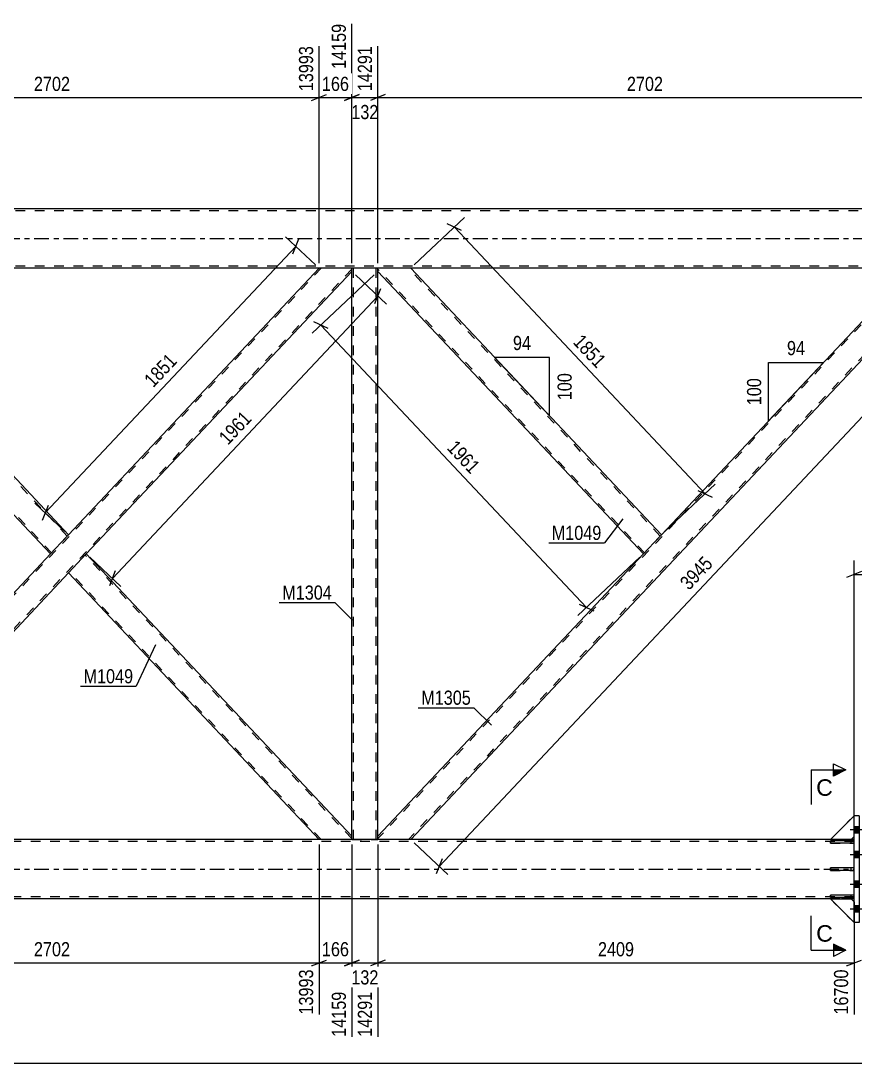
# Model space of a CAD drawing. Header units: millimetres. Extents: x -55 to 786, y -436 to 158.
# Drawn here: x 497.9 to 666.8, y -166.9 to 44.1 of the extents above; entities that cross this region are included whole.
import ezdxf

# ---------------------------------------------------------------- set-up
doc = ezdxf.new("R2010")
doc.units = ezdxf.units.MM
doc.linetypes.add('DXK_LINE_DOT2', pattern=[3.9198, 1.9599, -1.9599])
doc.linetypes.add('DXK_LINE_DOT3', pattern=[5.9187, 2.979, -0.9799, 0.9799, -0.9799])
doc.styles.add('Arial', font='ARIAL.TTF', dxfattribs={"height": 0.2})
doc.styles.add('Arial Narrow', font='ARIALN.TTF', dxfattribs={"height": 0.2})

# ---------------------------------------------------------------- blocks, each defined once
blk = doc.blocks.new('Part-761543994-4694 - 4531')
at = {"color": 7, "linetype": 'DXK_LINE_DOT2'}
for p, q in [((666.54, -121.86), (661.74, -121.86)), ((661.74, -121.86), (661.74, -122.34)), ((665.94, -122.34), (665.94, -121.86)), ((666.54, -122.34), (666.54, -121.86)), ((661.74, -122.34), (666.54, -122.34))]:
    blk.add_line(p, q, dxfattribs=at)
blk = doc.blocks.new('Part-761543994-4686 - 4531')
at = {"color": 7, "linetype": 'DXK_LINE_DOT2'}
for p, q in [((666.54, -116.8), (661.74, -121.6)), ((666.54, -121), (666.54, -116.8)), ((661.74, -121.6), (665.94, -121.6)), ((665.94, -121.6), (666.54, -121))]:
    blk.add_line(p, q, dxfattribs=at)
blk = doc.blocks.new('Bolt-761543994-4563 - 4531')
at = {"linetype": 'Continuous'}
for points in [[(666.54, -118.94), (666.54, -120.26), (667.54, -120.26), (667.54, -118.94)], [(666.54, -118.94), (666.54, -120.26), (667.54, -120.26), (667.54, -118.94)], [(666.54, -118.94), (666.54, -120.26), (667.54, -120.26), (667.54, -118.94)], [(666.54, -123.94), (666.54, -125.26), (667.54, -125.26), (667.54, -123.94)], [(666.54, -123.94), (666.54, -125.26), (667.54, -125.26), (667.54, -123.94)], [(666.54, -129.94), (666.54, -131.26), (667.54, -131.26), (667.54, -129.94)], [(666.54, -129.94), (666.54, -131.26), (667.54, -131.26), (667.54, -129.94)], [(666.54, -134.94), (666.54, -136.26), (667.54, -136.26), (667.54, -134.94)], [(666.54, -134.94), (666.54, -136.26), (667.54, -136.26), (667.54, -134.94)], [(666.54, -134.94), (666.54, -136.26), (667.54, -136.26), (667.54, -134.94)]]:
    blk.add_hatch(color=1, dxfattribs=at).paths.add_polyline_path(points)
at = {"color": 1, "linetype": 'Continuous'}
for p, q in [((665.78, -119.6), (670.54, -119.6)), ((665.78, -119.6), (670.54, -119.6)), ((665.78, -119.6), (670.54, -119.6)), ((666.54, -118.94), (667.54, -118.94)), ((666.54, -118.94), (667.54, -118.94)), ((666.54, -118.94), (667.54, -118.94)), ((666.54, -120.26), (667.54, -120.26)), ((666.54, -120.26), (667.54, -120.26)), ((666.54, -120.26), (667.54, -120.26)), ((666.54, -123.94), (667.54, -123.94)), ((666.54, -123.94), (667.54, -123.94)), ((665.78, -124.6), (670.54, -124.6)), ((665.78, -124.6), (670.54, -124.6)), ((666.54, -125.26), (667.54, -125.26)), ((666.54, -125.26), (667.54, -125.26)), ((665.78, -130.6), (670.54, -130.6)), ((665.78, -130.6), (670.54, -130.6)), ((666.54, -129.94), (667.54, -129.94)), ((666.54, -129.94), (667.54, -129.94)), ((666.54, -131.26), (667.54, -131.26)), ((666.54, -131.26), (667.54, -131.26)), ((666.54, -134.94), (667.54, -134.94)), ((666.54, -134.94), (667.54, -134.94)), ((666.54, -134.94), (667.54, -134.94)), ((665.78, -135.6), (670.54, -135.6)), ((665.78, -135.6), (670.54, -135.6)), ((665.78, -135.6), (670.54, -135.6)), ((666.54, -136.26), (667.54, -136.26)), ((666.54, -136.26), (667.54, -136.26)), ((666.54, -136.26), (667.54, -136.26))]:
    blk.add_line(p, q, dxfattribs=at)
blk = doc.blocks.new('Part-761543994-4683 - 4531')
at = {"color": 2, "linetype": 'Continuous'}
for p, q in [((666.54, -116.8), (661.74, -121.6)), ((665.94, -121.6), (661.74, -121.6)), ((666.54, -121), (665.94, -121.6))]:
    blk.add_line(p, q, dxfattribs=at)
at = {"color": 7, "linetype": 'DXK_LINE_DOT2'}
for p, q in [((666.54, -121), (666.54, -116.8)), ((666.54, -116.8), (666.54, -116.8)), ((666.54, -116.8), (666.54, -116.8)), ((666.54, -121), (666.54, -121)), ((666.54, -121), (666.54, -121))]:
    blk.add_line(p, q, dxfattribs=at)
blk = doc.blocks.new('Part-761543994-4674 - 4531')
at = {"color": 7, "linetype": 'DXK_LINE_DOT2'}
for p, q in [((706.54, 5.6), (44.9, 5.6)), ((706.54, -5.6), (44.9, -5.6))]:
    blk.add_line(p, q, dxfattribs=at)
at = {"color": 2, "linetype": 'Continuous'}
for p, q in [((681.04, 6), (454.04, 6)), ((706.54, -6), (205.14, -6))]:
    blk.add_line(p, q, dxfattribs=at)
at = {"color": 7, "linetype": 'DXK_LINE_DOT3'}
blk.add_line((44.9, 0), (706.54, 0), dxfattribs=at)
blk = doc.blocks.new('Part-761543994-4689 - 4531')
at = {"color": 2, "linetype": 'Continuous'}
for p, q in [((661.74, -133.6), (665.94, -133.6)), ((666.54, -138.4), (661.74, -133.6)), ((665.94, -133.6), (666.54, -134.2))]:
    blk.add_line(p, q, dxfattribs=at)
at = {"color": 7, "linetype": 'DXK_LINE_DOT2'}
for p, q in [((666.54, -134.2), (666.54, -134.2)), ((666.54, -134.2), (666.54, -138.4)), ((666.54, -138.4), (666.54, -138.4))]:
    blk.add_line(p, q, dxfattribs=at)
blk = doc.blocks.new('Part-761543994-4669 - 4531')
at = {"color": 7, "linetype": 'DXK_LINE_DOT2'}
for p, q in [((666.54, -122), (44.9, -122)), ((666.54, -121.6), (89.94, -121.6)), ((666.54, -133.6), (666.54, -121.6)), ((666.54, -133.2), (44.9, -133.2)), ((665.94, -133.6), (661.74, -133.6))]:
    blk.add_line(p, q, dxfattribs=at)
at = {"color": 2, "linetype": 'Continuous'}
for p, q in [((666.54, -121.6), (454.04, -121.6)), ((661.74, -133.6), (44.9, -133.6)), ((666.54, -133.6), (665.94, -133.6))]:
    blk.add_line(p, q, dxfattribs=at)
at = {"color": 7, "linetype": 'DXK_LINE_DOT3'}
blk.add_line((44.9, -127.6), (666.54, -127.6), dxfattribs=at)
blk = doc.blocks.new('Part-761543994-4692 - 4531')
at = {"color": 7, "linetype": 'DXK_LINE_DOT2'}
for p, q in [((661.74, -133.6), (665.94, -133.6)), ((666.54, -138.4), (661.74, -133.6)), ((665.94, -133.6), (666.54, -134.2)), ((666.54, -134.2), (666.54, -138.4))]:
    blk.add_line(p, q, dxfattribs=at)
blk = doc.blocks.new('Part-761543994-4693 - 4531')
at = {"color": 7, "linetype": 'DXK_LINE_DOT2'}
for p, q in [((666.54, -132.86), (661.74, -132.86)), ((661.74, -132.86), (661.74, -133.34)), ((665.94, -133.34), (665.94, -132.86)), ((666.54, -133.34), (666.54, -132.86)), ((661.74, -133.34), (666.54, -133.34))]:
    blk.add_line(p, q, dxfattribs=at)
blk = doc.blocks.new('Part-761543994-4717 - 4531')
at = {"color": 2, "linetype": 'Continuous'}
for p, q in [((511.17, -63.8), (507.54, -67.65)), ((564.9, -120.94), (511.17, -63.8)), ((558.27, -121.6), (507.54, -67.65)), ((564.9, -121.6), (564.9, -120.94))]:
    blk.add_line(p, q, dxfattribs=at)
at = {"color": 7, "linetype": 'DXK_LINE_DOT2'}
for p, q in [((564.9, -121.41), (510.95, -64.03)), ((507.76, -67.42), (507.78, -67.4)), ((558.71, -121.6), (507.76, -67.42)), ((564.9, -121.6), (558.27, -121.6))]:
    blk.add_line(p, q, dxfattribs=at)
blk = doc.blocks.new('Part-761543994-4752 - 4531')
at = {"color": 7, "linetype": 'DXK_LINE_DOT2'}
for p, q in [((570.18, -6), (564.9, -6)), ((564.9, -6.66), (564.9, -6)), ((565.22, -121.6), (565.22, -6)), ((569.86, -121.6), (569.86, -6)), ((570.18, -6.66), (570.18, -6)), ((564.9, -121.6), (564.9, -120.94)), ((564.9, -121.6), (570.18, -121.6)), ((570.18, -121.6), (570.18, -120.94))]:
    blk.add_line(p, q, dxfattribs=at)
at = {"color": 2, "linetype": 'Continuous'}
for p, q in [((564.9, -120.94), (564.9, -6.66)), ((570.18, -120.94), (570.18, -6.66))]:
    blk.add_line(p, q, dxfattribs=at)
blk = doc.blocks.new('Part-761543994-4892 - 4531')
at = {"color": 2, "linetype": 'Continuous'}
for p, q in [((661.74, -122.34), (661.74, -121.86)), ((666.54, -121.86), (661.74, -121.86)), ((666.54, -122.34), (666.54, -121.86)), ((666.54, -122.34), (661.74, -122.34))]:
    blk.add_line(p, q, dxfattribs=at)
at = {"color": 7, "linetype": 'DXK_LINE_DOT2'}
for p, q in [((665.94, -122.34), (665.94, -121.86)), ((666.54, -121.86), (666.54, -121.86)), ((666.54, -121.86), (666.54, -121.86)), ((666.54, -122.34), (666.54, -122.34)), ((666.54, -122.34), (666.54, -122.34))]:
    blk.add_line(p, q, dxfattribs=at)
blk = doc.blocks.new('Part-761543994-4777 - 4531')
at = {"color": 2, "linetype": 'Continuous'}
for p, q in [((570.18, -6.66), (570.18, -6)), ((627.54, -59.95), (576.81, -6)), ((623.92, -63.8), (570.18, -6.66)), ((627.1, -60.41), (623.92, -63.8)), ((627.54, -59.95), (627.1, -60.41))]:
    blk.add_line(p, q, dxfattribs=at)
at = {"color": 7, "linetype": 'DXK_LINE_DOT2'}
for p, q in [((576.81, -6), (570.18, -6)), ((624.14, -63.57), (570.18, -6.19)), ((627.32, -60.18), (576.37, -6)), ((627.51, -59.98), (627.1, -60.41)), ((624.14, -63.57), (624.15, -63.55))]:
    blk.add_line(p, q, dxfattribs=at)
blk = doc.blocks.new('Part-761543994-4792 - 4531')
at = {"color": 7, "linetype": 'DXK_LINE_DOT2'}
for p, q in [((678.71, -6), (570.18, -121.41)), ((684.9, -6.19), (576.37, -121.6)), ((684.9, -6), (678.27, -6)), ((627.54, -59.95), (623.92, -63.8)), ((576.81, -121.6), (570.18, -121.6))]:
    blk.add_line(p, q, dxfattribs=at)
at = {"color": 2, "linetype": 'Continuous'}
for p, q in [((678.27, -6), (627.54, -59.95)), ((684.9, -6.66), (684.9, -6)), ((684.9, -6.66), (576.81, -121.6)), ((570.18, -120.94), (623.92, -63.8)), ((570.18, -121.6), (570.18, -120.94))]:
    blk.add_line(p, q, dxfattribs=at)
blk = doc.blocks.new('Part-761543994-4797 - 4531')
at = {"color": 2, "linetype": 'Continuous'}
for p, q in [((450.18, -6.66), (450.18, -6)), ((507.54, -59.95), (456.81, -6)), ((503.92, -63.8), (450.18, -6.66)), ((507.1, -60.41), (503.92, -63.8)), ((507.54, -59.95), (507.1, -60.41))]:
    blk.add_line(p, q, dxfattribs=at)
at = {"color": 7, "linetype": 'DXK_LINE_DOT2'}
for p, q in [((456.81, -6), (450.18, -6)), ((504.14, -63.57), (450.18, -6.19)), ((507.32, -60.18), (456.37, -6)), ((507.51, -59.98), (507.1, -60.41)), ((504.14, -63.57), (504.15, -63.55))]:
    blk.add_line(p, q, dxfattribs=at)
blk = doc.blocks.new('Part-761543994-4802 - 4531')
at = {"color": 7, "linetype": 'DXK_LINE_DOT2'}
for p, q in [((558.71, -6), (450.18, -121.41)), ((564.9, -6.19), (456.37, -121.6)), ((564.9, -6), (558.27, -6)), ((507.54, -59.95), (503.92, -63.8)), ((511.17, -63.8), (507.54, -67.65)), ((451.01, -120.06), (450.18, -120.94)), ((450.18, -121.6), (450.18, -120.94)), ((456.81, -121.6), (450.18, -121.6))]:
    blk.add_line(p, q, dxfattribs=at)
at = {"color": 2, "linetype": 'Continuous'}
for p, q in [((558.27, -6), (507.54, -59.95)), ((564.9, -6.66), (564.9, -6)), ((564.9, -6.66), (511.17, -63.8)), ((503.92, -63.8), (451.01, -120.06)), ((507.54, -67.65), (456.81, -121.6))]:
    blk.add_line(p, q, dxfattribs=at)
blk = doc.blocks.new('Part-761543994-4894 - 4531')
at = {"color": 7, "linetype": 'DXK_LINE_DOT2'}
for p, q in [((666.54, -127.36), (661.74, -127.36)), ((661.74, -127.36), (661.74, -127.84)), ((661.74, -127.84), (666.54, -127.84)), ((665.94, -127.84), (665.94, -127.36)), ((666.54, -127.84), (666.54, -127.36))]:
    blk.add_line(p, q, dxfattribs=at)
blk = doc.blocks.new('Part-761543994-4860 - 4531')
at = {"color": 2, "linetype": 'Continuous'}
for p, q in [((666.54, -138.4), (666.54, -116.8)), ((667.54, -116.8), (666.54, -116.8)), ((667.54, -116.8), (667.54, -138.4)), ((667.54, -138.4), (666.54, -138.4))]:
    blk.add_line(p, q, dxfattribs=at)
blk = doc.blocks.new('Part-761543994-4891 - 4531')
at = {"color": 2, "linetype": 'Continuous'}
for p, q in [((661.74, -127.84), (661.74, -127.36)), ((666.54, -127.36), (661.74, -127.36)), ((666.54, -127.84), (661.74, -127.84)), ((666.54, -127.84), (666.54, -127.36))]:
    blk.add_line(p, q, dxfattribs=at)
at = {"color": 7, "linetype": 'DXK_LINE_DOT2'}
for p, q in [((665.94, -127.84), (665.94, -127.36)), ((666.54, -127.36), (666.54, -127.36)), ((666.54, -127.36), (666.54, -127.36)), ((666.54, -127.84), (666.54, -127.84)), ((666.54, -127.84), (666.54, -127.84))]:
    blk.add_line(p, q, dxfattribs=at)
blk = doc.blocks.new('Part-761543994-4893 - 4531')
at = {"color": 2, "linetype": 'Continuous'}
for p, q in [((661.74, -133.34), (661.74, -132.86)), ((666.54, -132.86), (661.74, -132.86)), ((666.54, -133.34), (666.54, -132.86)), ((666.54, -133.34), (661.74, -133.34))]:
    blk.add_line(p, q, dxfattribs=at)
at = {"color": 7, "linetype": 'DXK_LINE_DOT2'}
for p, q in [((665.94, -133.34), (665.94, -132.86)), ((666.54, -132.86), (666.54, -132.86)), ((666.54, -132.86), (666.54, -132.86)), ((666.54, -133.34), (666.54, -133.34)), ((666.54, -133.34), (666.54, -133.34))]:
    blk.add_line(p, q, dxfattribs=at)
blk = doc.blocks.new('StraightDimension-761543994-14163 - 4531')
at = {"color": 7, "linetype": 'Continuous'}
for p, q in [((558.27, -122.6), (558.27, -157.02)), ((564.9, -122.6), (564.9, -161.52)), ((556.77, -147.18), (559.77, -145.98)), ((558.27, -146.58), (564.9, -146.58)), ((566.4, -145.98), (563.4, -147.18))]:
    blk.add_line(p, q, dxfattribs=at)
at = {"color": 0}
blk.add_wipeout([(564.93, -145.83), (564.93, -141.63), (558.25, -141.63), (558.25, -145.83)], dxfattribs=at)
at = {"color": 0, "linetype": 'Continuous'}
blk.add_wipeout([(564.3, -151.78), (560.1, -151.78), (560.1, -162.12), (564.3, -162.12)], dxfattribs=at)
at = {"color": 3, "style": 'Arial Narrow'}
blk.add_text('166', height=2.863, dxfattribs=at).set_placement((558.85, -145.23))
at = {"color": 3, "linetype": 'Continuous', "style": 'Arial Narrow'}
blk.add_text('14159', height=2.863, rotation=90.0002, dxfattribs=at).set_placement((563.7, -161.52))
blk = doc.blocks.new('StraightDimension-761543994-9779 - 4531')
at = {"color": 7, "linetype": 'Continuous'}
for p, q in [((564.9, -5), (564.9, 43.47)), ((570.18, -5), (570.18, 38.97)), ((563.4, 27.93), (566.4, 29.13)), ((564.9, 28.53), (570.18, 28.53)), ((571.68, 29.13), (568.68, 27.93))]:
    blk.add_line(p, q, dxfattribs=at)
at = {"color": 0, "linetype": 'Continuous'}
blk.add_wipeout([(569.58, 39.57), (565.38, 39.57), (565.38, 29.23), (569.58, 29.23)], dxfattribs=at)
at = {"color": 0}
blk.add_wipeout([(570.88, 23.58), (570.88, 27.78), (564.2, 27.78), (564.2, 23.58)], dxfattribs=at)
at = {"color": 3, "linetype": 'Continuous', "style": 'Arial Narrow'}
blk.add_text('14291', height=2.863, rotation=90.0002, dxfattribs=at).set_placement((568.98, 29.83))
at = {"color": 3, "style": 'Arial Narrow'}
blk.add_text('132', height=2.863, dxfattribs=at).set_placement((564.8, 24.18))
blk = doc.blocks.new('StraightDimension-761543994-14586 - 4531')
at = {"color": 7, "linetype": 'Continuous'}
blk.add_line((-1, -166.85), (707.54, -166.85), dxfattribs=at)
blk = doc.blocks.new('StraightDimension-761543994-5090 - 4531')
at = {"color": 7, "linetype": 'Continuous'}
for p, q in [((565.63, -7.35), (571.92, -13.26)), ((569.58, -13.12), (570.77, -10.12)), ((516.44, -68.76), (570.17, -11.62)), ((511.89, -64.49), (518.19, -70.4)), ((517.03, -67.26), (515.85, -70.26))]:
    blk.add_line(p, q, dxfattribs=at)
at = {"color": 0}
blk.add_wipeout([(545.68, -36.58), (542.62, -33.7), (536.78, -39.9), (539.84, -42.78)], dxfattribs=at)
at = {"color": 3, "style": 'Arial Narrow'}
blk.add_text('1961', height=2.863, rotation=46.7591, dxfattribs=at).set_placement((539.82, -41.93))
blk = doc.blocks.new('StraightDimension-761543994-5023 - 4531')
at = {"color": 7, "linetype": 'Continuous'}
for p, q in [((685.63, -7.35), (692.43, -13.74)), ((582.58, -127.03), (690.68, -12.09)), ((690.09, -13.6), (691.27, -10.59)), ((577.54, -122.29), (584.33, -128.68)), ((583.18, -125.53), (581.99, -128.54))]:
    blk.add_line(p, q, dxfattribs=at)
at = {"color": 0}
blk.add_wipeout([(639, -65.95), (635.94, -63.07), (630.11, -69.27), (633.17, -72.15)], dxfattribs=at)
at = {"color": 3, "style": 'Arial Narrow'}
blk.add_text('3945', height=2.863, rotation=46.7591, dxfattribs=at).set_placement((633.14, -71.3))
blk = doc.blocks.new('StraightDimension-761543994-5119 - 4531')
at = {"color": 7, "linetype": 'Continuous'}
for p, q in [((577.54, -5.31), (587.73, 4.27)), ((587.12, 1.64), (584.19, 3)), ((585.65, 2.32), (636.39, -51.63)), ((628.27, -59.26), (638.46, -49.68)), ((634.92, -50.95), (637.85, -52.31))]:
    blk.add_line(p, q, dxfattribs=at)
at = {"color": 0}
blk.add_wipeout([(614.48, -27.24), (617.54, -24.37), (611.71, -18.16), (608.65, -21.04)], dxfattribs=at)
at = {"color": 3, "style": 'Arial Narrow'}
blk.add_text('1851', height=2.863, rotation=-46.7591, dxfattribs=at).set_placement((609.5, -21.07))
blk = doc.blocks.new('StraightDimension-761543994-5178 - 4531')
at = {"color": 7, "linetype": 'Continuous'}
for p, q in [((569.45, -7.35), (556.9, -19.15)), ((560.11, -18.19), (557.18, -16.83)), ((558.65, -17.51), (612.38, -74.65)), ((623.19, -64.49), (610.64, -76.29)), ((610.92, -73.96), (613.85, -75.33))]:
    blk.add_line(p, q, dxfattribs=at)
at = {"color": 0}
blk.add_wipeout([(588.98, -48.66), (592.04, -45.79), (586.21, -39.59), (583.15, -42.46)], dxfattribs=at)
at = {"color": 3, "style": 'Arial Narrow'}
blk.add_text('1961', height=2.863, rotation=-46.7591, dxfattribs=at).set_placement((583.99, -42.49))
blk = doc.blocks.new('StraightDimension-761543994-5826 - 4531')
at = {"color": 7, "linetype": 'Continuous'}
for p, q in [((557.55, -5.31), (551.49, 0.38)), ((502.83, -55.52), (553.56, -1.57)), ((552.97, -3.07), (554.15, -0.07)), ((506.81, -59.26), (500.75, -53.56)), ((503.42, -54.01), (502.24, -57.02))]:
    blk.add_line(p, q, dxfattribs=at)
at = {"color": 0}
blk.add_wipeout([(530.57, -24.93), (527.51, -22.05), (521.67, -28.25), (524.73, -31.13)], dxfattribs=at)
at = {"color": 3, "style": 'Arial Narrow'}
blk.add_text('1851', height=2.863, rotation=46.7591, dxfattribs=at).set_placement((524.71, -30.28))
blk = doc.blocks.new('StraightDimension-761543994-5846 - 4531')
at = {"color": 7, "linetype": 'Continuous'}
for p, q in [((706.54, -7), (706.54, -70.36)), ((666.54, -120.6), (666.54, -65.11)), ((668.04, -67.36), (665.04, -68.56)), ((705.04, -68.56), (708.04, -67.36)), ((666.54, -67.96), (706.54, -67.96))]:
    blk.add_line(p, q, dxfattribs=at)
at = {"color": 0}
blk.add_wipeout([(690.8, -67.21), (690.8, -63.01), (682.29, -63.01), (682.29, -67.21)], dxfattribs=at)
at = {"color": 3, "style": 'Arial Narrow'}
blk.add_text('1000', height=2.863, dxfattribs=at).set_placement((682.89, -66.61))
blk = doc.blocks.new('StraightDimension-761543994-9778 - 4531')
at = {"color": 7, "linetype": 'Continuous'}
for p, q in [((570.18, -5), (570.18, 38.97)), ((678.27, -5), (678.27, 38.97)), ((571.68, 29.13), (568.68, 27.93)), ((570.18, 28.53), (678.27, 28.53)), ((676.77, 27.93), (679.77, 29.13))]:
    blk.add_line(p, q, dxfattribs=at)
at = {"color": 0, "linetype": 'Continuous'}
blk.add_wipeout([(677.67, 39.57), (673.47, 39.57), (673.47, 29.23), (677.67, 29.23)], dxfattribs=at)
at = {"color": 0}
blk.add_wipeout([(628.48, 29.28), (628.48, 33.48), (619.97, 33.48), (619.97, 29.28)], dxfattribs=at)
at = {"color": 3, "linetype": 'Continuous', "style": 'Arial Narrow'}
blk.add_text('16993', height=2.863, rotation=90.0002, dxfattribs=at).set_placement((677.07, 29.83))
at = {"color": 3, "style": 'Arial Narrow'}
blk.add_text('2702', height=2.863, dxfattribs=at).set_placement((620.57, 29.88))
blk = doc.blocks.new('StraightDimension-761543994-9780 - 4531')
at = {"color": 7, "linetype": 'Continuous'}
for p, q in [((564.9, -5), (564.9, 43.47)), ((558.27, -5), (558.27, 38.97)), ((556.77, 27.93), (559.77, 29.13)), ((558.27, 28.53), (564.9, 28.53)), ((566.4, 29.13), (563.4, 27.93))]:
    blk.add_line(p, q, dxfattribs=at)
at = {"color": 0}
blk.add_wipeout([(564.93, 29.28), (564.93, 33.48), (558.25, 33.48), (558.25, 29.28)], dxfattribs=at)
at = {"color": 0, "linetype": 'Continuous'}
blk.add_wipeout([(564.3, 44.07), (560.1, 44.07), (560.1, 33.73), (564.3, 33.73)], dxfattribs=at)
at = {"color": 3, "linetype": 'Continuous', "style": 'Arial Narrow'}
blk.add_text('14159', height=2.863, rotation=90.0002, dxfattribs=at).set_placement((563.7, 34.33))
at = {"color": 3, "style": 'Arial Narrow'}
blk.add_text('166', height=2.863, dxfattribs=at).set_placement((558.85, 29.88))
blk = doc.blocks.new('StraightDimension-761543994-9781 - 4531')
at = {"color": 7, "linetype": 'Continuous'}
for p, q in [((450.18, -5), (450.18, 38.97)), ((558.27, -5), (558.27, 38.97)), ((451.68, 29.13), (448.68, 27.93)), ((450.18, 28.53), (558.27, 28.53)), ((556.77, 27.93), (559.77, 29.13))]:
    blk.add_line(p, q, dxfattribs=at)
at = {"color": 0, "linetype": 'Continuous'}
blk.add_wipeout([(557.67, 39.57), (553.47, 39.57), (553.47, 29.23), (557.67, 29.23)], dxfattribs=at)
at = {"color": 0}
blk.add_wipeout([(508.48, 29.28), (508.48, 33.48), (499.97, 33.48), (499.97, 29.28)], dxfattribs=at)
at = {"color": 3, "linetype": 'Continuous', "style": 'Arial Narrow'}
blk.add_text('13993', height=2.863, rotation=90.0002, dxfattribs=at).set_placement((557.07, 29.83))
at = {"color": 3, "style": 'Arial Narrow'}
blk.add_text('2702', height=2.863, dxfattribs=at).set_placement((500.57, 29.88))
blk = doc.blocks.new('StraightDimension-761543994-14161 - 4531')
at = {"color": 7, "linetype": 'Continuous'}
for p, q in [((570.18, -122.6), (570.18, -161.52)), ((666.54, -134.6), (666.54, -157.02)), ((571.68, -145.98), (568.68, -147.18)), ((570.18, -146.58), (666.54, -146.58)), ((665.04, -147.18), (668.04, -145.98))]:
    blk.add_line(p, q, dxfattribs=at)
at = {"color": 0}
blk.add_wipeout([(622.62, -145.83), (622.62, -141.63), (614.11, -141.63), (614.11, -145.83)], dxfattribs=at)
at = {"color": 0, "linetype": 'Continuous'}
blk.add_wipeout([(665.94, -147.28), (661.74, -147.28), (661.74, -157.62), (665.94, -157.62)], dxfattribs=at)
at = {"color": 3, "style": 'Arial Narrow'}
blk.add_text('2409', height=2.863, dxfattribs=at).set_placement((614.71, -145.23))
at = {"color": 3, "linetype": 'Continuous', "style": 'Arial Narrow'}
blk.add_text('16700', height=2.863, rotation=90.0002, dxfattribs=at).set_placement((665.34, -157.02))
blk = doc.blocks.new('StraightDimension-761543994-14162 - 4531')
at = {"color": 7, "linetype": 'Continuous'}
for p, q in [((564.9, -122.6), (564.9, -161.52)), ((570.18, -122.6), (570.18, -161.52)), ((563.4, -147.18), (566.4, -145.98)), ((564.9, -146.58), (570.18, -146.58)), ((571.68, -145.98), (568.68, -147.18))]:
    blk.add_line(p, q, dxfattribs=at)
at = {"color": 0}
blk.add_wipeout([(570.88, -151.53), (570.88, -147.33), (564.2, -147.33), (564.2, -151.53)], dxfattribs=at)
at = {"color": 0, "linetype": 'Continuous'}
blk.add_wipeout([(569.58, -151.78), (565.38, -151.78), (565.38, -162.12), (569.58, -162.12)], dxfattribs=at)
at = {"color": 3, "style": 'Arial Narrow'}
blk.add_text('132', height=2.863, dxfattribs=at).set_placement((564.8, -150.93))
at = {"color": 3, "linetype": 'Continuous', "style": 'Arial Narrow'}
blk.add_text('14291', height=2.863, rotation=90.0002, dxfattribs=at).set_placement((568.98, -161.52))
blk = doc.blocks.new('StraightDimension-761543994-14164 - 4531')
at = {"color": 7, "linetype": 'Continuous'}
for p, q in [((450.18, -122.6), (450.18, -161.52)), ((558.27, -122.6), (558.27, -157.02)), ((451.68, -145.98), (448.68, -147.18)), ((450.18, -146.58), (558.27, -146.58)), ((556.77, -147.18), (559.77, -145.98))]:
    blk.add_line(p, q, dxfattribs=at)
at = {"color": 0}
blk.add_wipeout([(508.48, -145.83), (508.48, -141.63), (499.97, -141.63), (499.97, -145.83)], dxfattribs=at)
at = {"color": 0, "linetype": 'Continuous'}
blk.add_wipeout([(557.67, -147.28), (553.47, -147.28), (553.47, -157.62), (557.67, -157.62)], dxfattribs=at)
at = {"color": 3, "style": 'Arial Narrow'}
blk.add_text('2702', height=2.863, dxfattribs=at).set_placement((500.57, -145.23))
at = {"color": 3, "linetype": 'Continuous', "style": 'Arial Narrow'}
blk.add_text('13993', height=2.863, rotation=90.0002, dxfattribs=at).set_placement((557.07, -157.02))
blk = doc.blocks.new('AngleDimension-761543994-14530 - 4531')
at = {"color": 7, "linetype": 'Continuous'}
for p, q in [((649.24, -25.08), (660.33, -25.08)), ((649.24, -36.88), (660.33, -25.08)), ((649.24, -36.88), (649.24, -25.08)), ((651.73, -34.23), (660.33, -25.08))]:
    blk.add_line(p, q, dxfattribs=at)
at = {"color": 0}
for points in [[(657.21, -24.18), (657.21, -19.98), (652.36, -19.98), (652.36, -24.18)], [(648.34, -27.64), (644.14, -27.64), (644.14, -34.32), (648.34, -34.32)]]:
    blk.add_wipeout(points, dxfattribs=at)
at = {"color": 3, "style": 'Arial Narrow'}
blk.add_text('94', height=2.863, dxfattribs=at).set_placement((652.96, -23.58))
blk.add_text('100', height=2.863, rotation=90.0002, dxfattribs=at).set_placement((647.74, -33.72))
blk = doc.blocks.new('AngleDimension-761543994-14560 - 4531')
at = {"color": 7, "linetype": 'Continuous'}
for p, q in [((599.5, -30.13), (593.79, -24.05)), ((604.89, -24.05), (593.79, -24.05)), ((604.89, -35.86), (593.79, -24.05)), ((604.89, -35.86), (604.89, -24.05))]:
    blk.add_line(p, q, dxfattribs=at)
at = {"color": 0}
for points in [[(601.76, -23.15), (601.76, -18.95), (596.91, -18.95), (596.91, -23.15)], [(609.99, -26.61), (605.79, -26.61), (605.79, -33.3), (609.99, -33.3)]]:
    blk.add_wipeout(points, dxfattribs=at)
at = {"color": 3, "style": 'Arial Narrow'}
blk.add_text('94', height=2.863, dxfattribs=at).set_placement((597.51, -22.55))
blk.add_text('100', height=2.863, rotation=90.0002, dxfattribs=at).set_placement((609.39, -32.7))
blk = doc.blocks.new('Mark-761543994-4773 - 4531')
at = {"color": 0}
blk.add_wipeout([(615.41, -60.98), (615.41, -57.98), (605.36, -57.98), (605.36, -60.98)], dxfattribs=at)
blk.add_wipeout([(615.41, -60.98), (615.41, -57.98), (605.36, -57.98), (605.36, -60.98)], dxfattribs=at)
at = {"color": 30, "linetype": 'Continuous'}
for p in [(619.77, -56.73), (604.76, -61.58)]:
    blk.add_line(p, (616.01, -61.58), dxfattribs=at)
at = {"color": 3, "style": 'Arial Narrow'}
blk.add_text('M1049', height=2.863, dxfattribs=at).set_placement((605.36, -60.98))
blk = doc.blocks.new('Mark-761543994-4713 - 4531')
at = {"color": 0}
blk.add_wipeout([(520.66, -89.99), (520.66, -86.99), (510.61, -86.99), (510.61, -89.99)], dxfattribs=at)
blk.add_wipeout([(520.66, -89.99), (520.66, -86.99), (510.61, -86.99), (510.61, -89.99)], dxfattribs=at)
at = {"color": 30, "linetype": 'Continuous'}
for p in [(525.14, -82.22), (510.01, -90.59)]:
    blk.add_line(p, (521.26, -90.59), dxfattribs=at)
at = {"color": 3, "style": 'Arial Narrow'}
blk.add_text('M1049', height=2.863, dxfattribs=at).set_placement((510.61, -89.99))
blk = doc.blocks.new('Mark-761543994-4748 - 4531')
at = {"color": 0}
blk.add_wipeout([(560.87, -73.06), (560.87, -70.06), (550.82, -70.06), (550.82, -73.06)], dxfattribs=at)
blk.add_wipeout([(560.87, -73.06), (560.87, -70.06), (550.82, -70.06), (550.82, -73.06)], dxfattribs=at)
at = {"color": 30, "linetype": 'Continuous'}
for p in [(550.22, -73.66), (565.01, -77.19)]:
    blk.add_line(p, (561.47, -73.66), dxfattribs=at)
at = {"color": 3, "style": 'Arial Narrow'}
blk.add_text('M1304', height=2.863, dxfattribs=at).set_placement((550.82, -73.06))
blk = doc.blocks.new('Mark-761543994-4788 - 4531')
at = {"color": 0}
blk.add_wipeout([(589, -94.33), (589, -91.33), (578.95, -91.33), (578.95, -94.33)], dxfattribs=at)
blk.add_wipeout([(589, -94.33), (589, -91.33), (578.95, -91.33), (578.95, -94.33)], dxfattribs=at)
at = {"color": 30, "linetype": 'Continuous'}
for p in [(578.35, -94.93), (593.14, -98.47)]:
    blk.add_line(p, (589.6, -94.93), dxfattribs=at)
at = {"color": 3, "style": 'Arial Narrow'}
blk.add_text('M1305', height=2.863, dxfattribs=at).set_placement((578.95, -94.33))
blk = doc.blocks.new('SectionMark-761543994-6084 - 4531')
at = {"color": 6, "linetype": 'Continuous'}
for p, q in [((657.87, -107.5), (664.87, -107.5)), ((662.37, -106.25), (664.87, -107.5)), ((657.87, -144.02), (664.87, -144.02)), ((664.87, -144.02), (662.37, -145.27))]:
    blk.add_line(p, q, dxfattribs=at)
at = {"color": 0, "linetype": 'Continuous'}
for points in [[(662.24, -112.75), (662.24, -109.25), (658.87, -109.25), (658.87, -112.75)], [(662.24, -142.27), (662.24, -138.77), (658.87, -138.77), (658.87, -142.27)]]:
    blk.add_wipeout(points, dxfattribs=at)
at = {"linetype": 'Continuous'}
for points in [[(662.37, -108.75), (662.37, -107.5), (664.87, -107.5)], [(662.37, -144.02), (662.37, -142.77), (664.87, -144.02)]]:
    blk.add_hatch(color=6, dxfattribs=at).paths.add_polyline_path(points)
at = {"color": 6, "linetype": 'Continuous'}
for p, q in [((657.87, -107.5), (657.87, -114.5)), ((662.37, -108.75), (662.37, -106.25)), ((664.87, -107.5), (662.37, -108.75)), ((657.87, -144.02), (657.87, -137.02)), ((664.87, -144.02), (662.37, -142.77)), ((662.37, -142.77), (662.37, -145.27))]:
    blk.add_line(p, q, dxfattribs=at)
at = {"color": 3, "linetype": 'Continuous', "style": 'Arial'}
for p in [(658.87, -112.75), (658.87, -142.27)]:
    blk.add_text('C', height=3.34, dxfattribs=at).set_placement(p)

msp = doc.modelspace()

# ---------------------------------------------------------------- block references
for name in ['Part-761543994-4674 - 4531', 'Part-761543994-4797 - 4531', 'Part-761543994-4802 - 4531', 'Part-761543994-4752 - 4531', 'Part-761543994-4777 - 4531', 'Part-761543994-4792 - 4531', 'Part-761543994-4717 - 4531', 'Part-761543994-4686 - 4531', 'Part-761543994-4683 - 4531', 'Part-761543994-4860 - 4531', 'Bolt-761543994-4563 - 4531', 'Part-761543994-4669 - 4531', 'Part-761543994-4694 - 4531', 'Part-761543994-4892 - 4531', 'Part-761543994-4894 - 4531', 'Part-761543994-4891 - 4531', 'Part-761543994-4693 - 4531', 'Part-761543994-4893 - 4531', 'Part-761543994-4689 - 4531', 'Part-761543994-4692 - 4531']:
    msp.add_blockref(name, (0, 0))

# ---------------------------------------------------------------- next in the draw order: block references
for name in ['StraightDimension-761543994-9779 - 4531', 'StraightDimension-761543994-14163 - 4531']:
    msp.add_blockref(name, (0, 0))

# ---------------------------------------------------------------- next in the draw order: block references
msp.add_blockref('StraightDimension-761543994-14586 - 4531', (0, 0))

# ---------------------------------------------------------------- next in the draw order: block references
for name in ['StraightDimension-761543994-5090 - 4531', 'StraightDimension-761543994-5023 - 4531', 'Mark-761543994-4713 - 4531', 'StraightDimension-761543994-14164 - 4531']:
    msp.add_blockref(name, (0, 0))

# ---------------------------------------------------------------- next in the draw order: block references
for name in ['StraightDimension-761543994-5119 - 4531', 'StraightDimension-761543994-5846 - 4531', 'AngleDimension-761543994-14530 - 4531', 'Mark-761543994-4788 - 4531', 'StraightDimension-761543994-14161 - 4531']:
    msp.add_blockref(name, (0, 0))

# ---------------------------------------------------------------- next in the draw order: block references
for name in ['StraightDimension-761543994-9778 - 4531', 'StraightDimension-761543994-5178 - 4531', 'SectionMark-761543994-6084 - 4531', 'StraightDimension-761543994-14162 - 4531']:
    msp.add_blockref(name, (0, 0))

# ---------------------------------------------------------------- next in the draw order: block references
for name in ['StraightDimension-761543994-5826 - 4531', 'AngleDimension-761543994-14560 - 4531', 'Mark-761543994-4773 - 4531', 'Mark-761543994-4748 - 4531']:
    msp.add_blockref(name, (0, 0))

# ---------------------------------------------------------------- next in the draw order: block references
msp.add_blockref('StraightDimension-761543994-9780 - 4531', (0, 0))

# ---------------------------------------------------------------- next in the draw order: block references
msp.add_blockref('StraightDimension-761543994-9781 - 4531', (0, 0))

doc.saveas('drawing.dxf')
